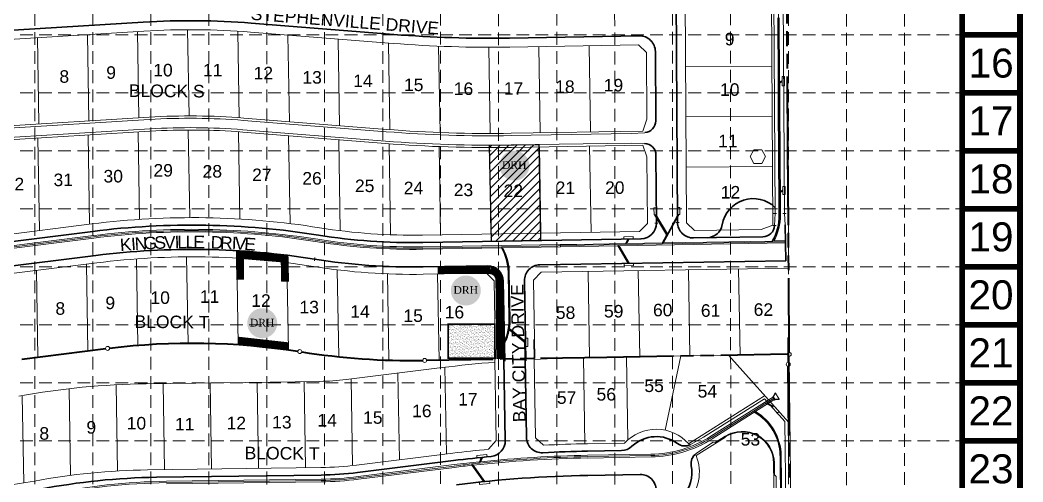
# Model space of a CAD drawing. Header units: inches. Extents: x 4200 to 7167, y -457 to 4285.
# Drawn here: x 5886 to 7167, y 2527 to 3116 of the extents above; entities that cross this region are included whole.
import ezdxf
from ezdxf.enums import TextEntityAlignment as Align

# ---------------------------------------------------------------- set-up
doc = ezdxf.new("R2010")
doc.units = ezdxf.units.IN
doc.header["$MEASUREMENT"] = 0
for name, pattern in [('DASHED', [0.75, 0.5, -0.25]), ('DGN Style 7', [156.963064, 70.633379, -31.392613, 23.54446, -31.392613]), ('HIDDEN', [0.375, 0.25, -0.125])]:
    doc.linetypes.add(name, pattern=pattern)
for name, color, linetype, lineweight in [('0156al4 - Level 58', 7, 'Continuous', 0), ('0208al - Level 11', 7, 'Continuous', 0), ('0208al - Level 14', 7, 'Continuous', 0), ('0208al - Level 21', 7, 'Continuous', 0), ('0208al - Level 3', 7, 'Continuous', 0), ('0208al - Level 35', 7, 'Continuous', 0), ('0339al - Level 11', 7, 'Continuous', 0), ('0339al - Level 14', 7, 'Continuous', 0), ('0339al - Level 21', 7, 'Continuous', 0), ('0339al - Level 22', 7, 'Continuous', 0), ('0339al - Level 3', 7, 'Continuous', 0), ('Level 47', 7, 'Continuous', 0), ('STORM', 5, 'Continuous', 0)]:
    doc.layers.add(name, color=color, linetype=linetype, lineweight=lineweight)
for name, color, linetype in [('BASE', 7, 'Continuous'), ('EROSION BLANKETS', 84, 'Continuous'), ('GRID', 254, 'DASHED'), ('SODDED LOT', 2, 'Continuous')]:
    doc.layers.add(name, color=color, linetype=linetype)
doc.styles.add('DRHorton', font='dutcheb.ttf')
doc.styles.get("Standard").update_dxf_attribs({"font": 'ARIAL.TTF'})

# ---------------------------------------------------------------- blocks, each defined once
blk = doc.blocks.new('HDWAL_1')
at = {"layer": '0208al - Level 35', "color": 4, "linetype": 'Continuous', "lineweight": 0}
for p, q in [((-1.3, 5.7), (-1.1, 6.5)), ((-1.3, 5.7), (1.4, -6.1)), ((-1.3, 5.7), (5.8, 3.6)), ((-1.1, 6.5), (5.6, 4.5)), ((6.6, 4.7), (5.6, 4.5)), ((5.6, 4.5), (7.1, -1.9)), ((6.6, 4.7), (8.1, -1.7)), ((1.4, -6.1), (6.9, -1)), ((1.4, -6.1), (2, -6.7)), ((2, -6.7), (7.1, -1.9)), ((8.1, -1.7), (7.1, -1.9))]:
    blk.add_line(p, q, dxfattribs=at)
blk = doc.blocks.new('DRHorton')
h = blk.add_hatch(color=1)
h.paths.add_polyline_path([(78.7, 25.8, 1), (40.4, 25.8, 1)])
h.paths.add_polyline_path([(42.3, 17.9), (76.5, 17.9), (76.5, 34.9), (42.3, 34.9)], flags=24)
at = {"layer": 'BASE', "color": 176, "style": 'DRHorton'}
blk.add_text('DRH', height=9.81, dxfattribs=at).set_placement((59.4, 21.6), align=Align.CENTER)

msp = doc.modelspace()

# ---------------------------------------------------------------- hatches: boundary and pattern name
at = {"layer": 'BASE'}
h = msp.add_hatch(dxfattribs=at)
h.set_pattern_fill('AR-SAND', color=30, scale=1.736993, style=0)
h.set_pattern_definition([(37.5, (7902.7165, 2554.8264), (-0.109419, 3.3468795), [0, -2.6402294, 0, -2.952888, 0, -2.8226137]), (7.5, (7902.7165, 2554.8264), (3.07409, 4.902048), [0, -1.4243343, 0, -2.3796805, 0, -0.9119214]), (327.5, (7900.58, 2554.8264), (5.409243, 0.00983), [0, -0.8684965, 0, -3.1265875, 0, -4.0819337]), (317.5, (7900.58, 2554.8264), (5.221621, 1.524516), [0, -0.4342483, 0, -2.049652, 0, -2.3449406])])
h.paths.add_polyline_path([(6492.3, 2685.1), (6492.3, 2728.5), (6432.9, 2728.5), (6432.9, 2685.1)])
at = {"layer": 'SODDED LOT'}
h = msp.add_hatch(dxfattribs=at)
h.set_pattern_fill('ANSI31', color=256, scale=60, style=0)
h.paths.add_polyline_path([(6551.4, 2835.2), (6549, 2957), (6485.1, 2956.2), (6487.6, 2834.4)])

# ---------------------------------------------------------------- linework, layer by layer
at = {"layer": '0208al - Level 14', "color": 7, "linetype": 'Continuous', "lineweight": 30}
for p, q in [((6505.8, 2579.8), (6503.6, 2708.7)), ((6532.7, 2584.1), (6530.6, 2708.9)), ((6654.1, 2567.1), (6610.8, 2566.4)), ((6317.2, 2539.2), (6439.9, 2554.4)), ((6060.7, 2533), (6270.6, 2535.9)), ((6678.1, 2536.5), (6611.4, 2535.4))]:
    msp.add_line(p, q, dxfattribs=at)
at = {"layer": '0208al - Level 14', "color": 7, "linetype": 'Continuous', "lineweight": 13}
for p, q in [((6758.7, 2584.3), (6836.6, 2633.3)), ((6862.8, 2604), (6836.6, 2633.3)), ((6862.8, 2604), (6878.2, 1238.8)), ((6742.1, 2574.9), (6758.7, 2584.3)), ((6749.4, 2563.2), (6765.1, 2574.1)), ((6765.1, 2574.1), (6771.1, 2577.9)), ((6771.1, 2577.9), (6773.9, 2577.3)), ((6773.9, 2577.3), (6786.6, 2585.3)), ((6849.4, 2551.1), (6849.6, 2536.1)), ((6851.6, 2534.1), (6849.6, 2536.1)), ((6851.6, 2534.1), (6858.8, 1894.3))]:
    msp.add_line(p, q, dxfattribs=at)
at = {"layer": '0208al - Level 14', "color": 7, "linetype": 'Continuous', "lineweight": 13, "extrusion": (0, 0, -1)}
msp.add_arc((-6808.4, 2550.6), 41, 57.8052, 179.3558, dxfattribs=at)
at = {"layer": '0208al - Level 14', "color": 7, "linetype": 'Continuous', "lineweight": 30}
for centre, radius, start, end in [((6485.8, 2579.5), 20, 275.3624, 0.9664), ((6698.6, 2539.4), 45.5, 53.4286, 133.1959), ((6734.7, 2588), 15, 233.4286, 299.4088), ((6638, 958.1), 1608.5, 90.9664, 93.0013), ((6638, 958.1), 1608.5, 95.3624, 97.0746), ((6698.6, 2539.4), 45.5, 316.0229, 10.961), ((6264.7, 2962.4), 426.5, 270.7942, 277.0746), ((6638, 958.1), 1577.5, 90.9664, 97.0746)]:
    msp.add_arc(centre, radius, start, end, dxfattribs=at)
at = {"layer": '0208al - Level 14', "color": 7, "linetype": 'Continuous', "lineweight": 30, "extrusion": (0, 0, -1)}
for centre, radius, start, end in [((-6552.7, 2584.4), 20, 266.9987, 359.0336), ((-6653.8, 2587.1), 20, 226.8041, 269.0336), ((-6758, 2550.9), 15, 349.039, 55.0192), ((-6678.5, 2516.5), 20, 89.0336, 179.2058), ((-6072.5, 1683.1), 850, 79.0893, 89.2058)]:
    msp.add_arc(centre, radius, start, end, dxfattribs=at)
at = {"layer": '0208al - Level 21', "color": 7, "linetype": 'Continuous', "lineweight": 40}
for p, q in [((6866.8, 2711.2), (6867, 2679.7)), ((6868, 2586.4), (6867, 2674.7)), ((6868.3, 2559.6), (6868.1, 2577.2)), ((6868.6, 2532.7), (6868.4, 2550.4))]:
    msp.add_line(p, q, dxfattribs=at)
at = {"layer": '0208al - Level 21', "color": 7, "linetype": 'Continuous', "lineweight": 0}
msp.add_circle((6867, 2677.2), 2.5, dxfattribs=at)
at = {"layer": '0208al - Level 3', "color": 7, "linetype": 'Continuous', "lineweight": 0}
for p, q in [((6494.3, 2579.8), (6492.1, 2708.6)), ((6544.2, 2583.4), (6542.1, 2708.9)), ((6790.6, 2688.9), (6608.8, 2685.9)), ((6867.8, 2602.9), (6790.6, 2688.9)), ((6607.4, 2575.8), (6605.5, 2685.8)), ((6662.3, 2580.6), (6660.5, 2686.8)), ((6710, 2593.2), (6730.1, 2687.9)), ((6302.5, 2657.7), (6425.1, 2673)), ((6370.7, 2555.4), (6368.8, 2666)), ((6430.6, 2562.8), (6428.7, 2673.4)), ((6010.9, 2541), (6009, 2651.1)), ((6047.5, 2652.4), (6268.9, 2655.4)), ((6070.8, 2542.7), (6069, 2652.7)), ((6130.8, 2543.5), (6129, 2653.5)), ((6190.8, 2544.3), (6189, 2654.3)), ((6250.8, 2545.2), (6249, 2655.2)), ((6310.8, 2548), (6308.9, 2658.5)), ((5950.9, 2535.4), (5949.1, 2646)), ((5891.1, 2525.8), (5889.2, 2637.1)), ((6739.8, 2575.9), (6836.7, 2636.9)), ((6739.8, 2575.9), (6836.7, 2636.9)), ((6484.5, 2568.8), (6494.3, 2579.8)), ((6544.2, 2583.4), (6554.4, 2574)), ((6658.2, 2576.7), (6610.7, 2575.9)), ((6749.4, 2560.7), (6787.1, 2584.4)), ((6316, 2548.6), (6438.7, 2563.8)), ((6848.4, 2551), (6856, 1877.2)), ((6049, 2542.4), (6270.4, 2545.4))]:
    msp.add_line(p, q, dxfattribs=at)
for centre, radius, start, end in [((6638, 958.1), 1728, 94.8263, 97.0746), ((6638, 958.1), 1728, 90.9664, 93.1661), ((6264.7, 2962.4), 307, 270.7942, 277.0746), ((6698.6, 2539.4), 55, 41.6128, 137.2642), ((6638, 958.1), 1618, 90.9664, 92.9613), ((6638, 958.1), 1618, 95.4443, 97.0746), ((6698.6, 2539.4), 55, 314.4963, 22.7768), ((6264.7, 2962.4), 417, 270.7942, 277.0746), ((5788.3, 3157.5), 640, 264.7723, 280.4714)]:
    msp.add_arc(centre, radius, start, end, dxfattribs=at)
at = {"layer": '0208al - Level 3', "color": 7, "linetype": 'Continuous', "lineweight": 0, "extrusion": (0, 0, -1)}
for centre, radius, start, end in [((-6060.9, 1682.5), 970, 79.5286, 89.2058), ((-6808.4, 2550.6), 40, 57.8052, 179.3558), ((-6060.9, 1682.5), 860, 79.5286, 89.2058)]:
    msp.add_arc(centre, radius, start, end, dxfattribs=at)
at = {"layer": '0339al - Level 14', "color": 7, "linetype": 'Continuous', "lineweight": 13}
for p, q in [((6857.7, 3587.5), (6862.2, 2869.7)), ((6846.1, 3515.5), (6850.2, 2869.6)), ((5746.7, 2970.9), (6051.2, 2989.5)), ((6171.8, 2988.4), (6353.9, 2973.9)), ((5747.4, 2958.9), (6051.9, 2977.5)), ((6170.8, 2976.4), (6352.9, 2962)), ((6666.4, 2971.5), (6513.3, 2969)), ((6683.9, 2972.7), (6666.4, 2971.5)), ((6666.6, 2959.5), (6513.5, 2957)), ((6683.7, 2959), (6666.6, 2959.5)), ((6850.2, 2869.6), (6849.5, 2854.2)), ((6862.2, 2869.7), (6863.1, 2855))]:
    msp.add_line(p, q, dxfattribs=at)
at = {"layer": '0339al - Level 14', "color": 7, "linetype": 'Continuous', "lineweight": 30}
for p, q in [((6721.4, 3558.8), (6725.7, 2858.2)), ((5852.4, 3102.1), (6043.6, 3113.7)), ((6181.6, 3112.5), (6363.7, 3098)), ((6677, 3096.2), (6511.2, 3093.4)), ((6697.4, 3076.4), (6697.9, 2987.8)), ((6698.2, 2944.1), (6698.7, 2857.4)), ((5684, 2809.6), (5979.3, 2846.8)), ((6863.1, 2855), (6863.9, 2809.3)), ((6679.1, 2837.2), (6400.4, 2832.5)), ((6834.8, 2839.9), (6746.1, 2838.4)), ((5687.9, 2778.8), (5983.2, 2816.1)), ((6863.9, 2809.3), (6550, 2804)), ((6483, 2802.9), (6400.9, 2801.5)), ((6505.1, 2681.2), (6503.3, 2783.3)), ((6532.1, 2681.6), (6530.3, 2783.7))]:
    msp.add_line(p, q, dxfattribs=at)
for centre, radius, start, end in [((6103.6, 2129.1), 986.5, 85.4669, 93.4879), ((6677.4, 3076.2), 20, 0.3572, 90.9664), ((6683.2, 2944), 15, 0.3572, 88.1026), ((6822.3, 2848.6), 40, 45.9302, 170.4024), ((6387.6, 3591.9), 759.5, 260.8873, 270.9664), ((6387.6, 3591.9), 790.5, 260.8873, 270.9664), ((6550.3, 2784.1), 20, 90.9664, 180.9664), ((6483.3, 2782.9), 20, 0.9664, 90.9664)]:
    msp.add_arc(centre, radius, start, end, dxfattribs=at)
at = {"layer": '0339al - Level 14', "color": 7, "linetype": 'Continuous', "lineweight": 30, "extrusion": (0, 0, -1)}
for centre, radius, start, end in [((-6485.3, 4631.7), 1538.5, 269.0337, 274.5331), ((-6682.9, 2987.7), 15, 179.6428, 266.191), ((-6106.4, 1839.3), 1015.5, 82.8072, 99.1127), ((-6678.7, 2857.2), 20, 179.6428, 269.0336), ((-6745.7, 2858.4), 20, 269.0336, 359.6428), ((-6763.1, 2858.7), 20, 189.5976, 269.0336), ((-6834.5, 2854.9), 15, 182.5005, 269.0336), ((-6106.4, 1839.3), 984.5, 82.8072, 99.1127)]:
    msp.add_arc(centre, radius, start, end, dxfattribs=at)
at = {"layer": '0339al - Level 14', "color": 7, "linetype": 'Continuous', "lineweight": 13}
for radius in [862, 850]:
    msp.add_arc((6103.6, 2129.1), radius, 85.4669, 93.4879, dxfattribs=at)
at = {"layer": '0339al - Level 14', "color": 7, "linetype": 'Continuous', "lineweight": 13, "extrusion": (0, 0, -1)}
for radius in [1663, 1675]:
    msp.add_arc((-6485.3, 4631.7), radius, 269.0337, 274.5331, dxfattribs=at)
at = {"layer": '0339al - Level 21', "color": 7, "linetype": 'Continuous', "lineweight": 40}
for p, q in [((6865.7, 3112.1), (6865.1, 3206.9)), ((6865.8, 3083.2), (6865.7, 3102.2)), ((6866, 3054.4), (6865.9, 3073.3)), ((6866.7, 2949.7), (6866.1, 3044.5)), ((6867.3, 2854.8), (6866.7, 2949.7)), ((6867.4, 2826), (6867.3, 2844.9)), ((6867.6, 2797.1), (6867.5, 2816.1)), ((6868.3, 2692.4), (6867.7, 2787.2)), ((5888.6, 2683.7), (5995.7, 2697.2)), ((6865.8, 2689.9), (6780.9, 2688.4)), ((6490.3, 2683.5), (6405.4, 2682.1)), ((6516.1, 2684), (6499.1, 2683.7)), ((6541.9, 2684.4), (6524.9, 2684.1)), ((6635.6, 2686), (6550.7, 2684.5)), ((6720.5, 2687.4), (6635.6, 2686)), ((6746.3, 2687.8), (6729.3, 2687.6)), ((6772.1, 2688.3), (6755.1, 2688))]:
    msp.add_line(p, q, dxfattribs=at)
at = {"layer": '0339al - Level 21', "color": 7, "linetype": 'Continuous', "lineweight": 0}
for p, q in [((6868.3, 2687.4), (6868.6, 2646.9)), ((6868.5, 2646.8), (6871.1, 2418.9))]:
    msp.add_line(p, q, dxfattribs=at)
for centre in [(5998.1, 2697.5), (6243.4, 2693.4), (6868.3, 2689.9), (6868.3, 2689.9), (6402.9, 2682.1)]:
    msp.add_circle(centre, 2.5, dxfattribs=at)
at = {"layer": '0339al - Level 21', "color": 7, "linetype": 'Continuous', "lineweight": 40, "extrusion": (0, 0, -1)}
msp.add_arc((-6106.4, 1839.3), 865, 82.9728, 98.9471, dxfattribs=at)
at = {"layer": '0339al - Level 21', "color": 7, "linetype": 'Continuous', "lineweight": 40}
msp.add_arc((6387.6, 3591.9), 910, 261.0447, 270.8089, dxfattribs=at)
at = {"layer": '0339al - Level 3', "color": 7, "linetype": 'Continuous', "lineweight": 0}
for p, q in [((6732.9, 3556.7), (6737.2, 2857.7)), ((6843, 3532.4), (6847.3, 2854.6)), ((5751.3, 3084.4), (6044.3, 3102.2)), ((6038.1, 2991.7), (6036.3, 3101.8)), ((6102.1, 2994.1), (6100.2, 3104)), ((6166.2, 2991.8), (6164.3, 3102.2)), ((6180.7, 3101), (6362.8, 3086.6)), ((5910.2, 2983.9), (5908.4, 3094)), ((5974.2, 2987.8), (5972.3, 3097.9)), ((6230.2, 2986.7), (6228.4, 3097.2)), ((6294.3, 2981.6), (6292.5, 3092.1)), ((6358.4, 2976.6), (6356.6, 3087.1)), ((6422.5, 2972.9), (6420.6, 3083.1)), ((6486.5, 2971.7), (6484.7, 3081.7)), ((6675.8, 3084.7), (6511.4, 3081.9)), ((6550.5, 2972.6), (6548.7, 3082.6)), ((6614.5, 2973.7), (6612.7, 3083.6)), ((6675.8, 3084.7), (6685.9, 3074.9)), ((6685.9, 3074.9), (6686.4, 2989.9)), ((6736, 3056.8), (6846, 3057.4)), ((5746.5, 2973.9), (6051, 2992.5)), ((6172, 2991.3), (6354.1, 2976.9)), ((6681.5, 2974.8), (6686.4, 2989.9)), ((6736.4, 2992.8), (6846.4, 2993.4)), ((5747.6, 2955.9), (6052.1, 2974.5)), ((6039, 2862.1), (6037.1, 2973.6)), ((6102.9, 2864.3), (6101, 2976)), ((6167, 2862.5), (6165.1, 2973.8)), ((6170.6, 2973.4), (6352.7, 2959)), ((6681.5, 2974.8), (6513.3, 2972)), ((5911.2, 2847.8), (5909.2, 2965.8)), ((5975.1, 2855.9), (5973.1, 2969.7)), ((6231.1, 2856.7), (6229.2, 2968.8)), ((6295.2, 2847.6), (6293.3, 2963.7)), ((6359.3, 2842.5), (6357.4, 2958.6)), ((6423.3, 2842.4), (6421.4, 2954.9)), ((6487.3, 2843.5), (6485.5, 2953.7)), ((6681.6, 2956.8), (6513.6, 2954)), ((6551.3, 2844.6), (6549.5, 2954.6)), ((6615.3, 2845.7), (6613.5, 2955.6)), ((6681.6, 2956.8), (6686.7, 2941.9)), ((6686.7, 2941.9), (6687.2, 2856.9)), ((6736.8, 2928.8), (6846.8, 2929.4)), ((5682.8, 2819), (5978.1, 2856.3)), ((6677.3, 2846.7), (6687.2, 2856.9)), ((6737.2, 2857.7), (6747.3, 2847.9)), ((6677.3, 2846.7), (6400.2, 2842)), ((6832.3, 2849.3), (6747.3, 2847.9)), ((6847.3, 2854.6), (6832.3, 2849.3)), ((5689.1, 2769.4), (5984.4, 2806.7)), ((5973, 2694.3), (5971.1, 2805)), ((6036.9, 2701.5), (6035, 2811.7)), ((6100.8, 2704.3), (6099, 2814.3)), ((6164.9, 2702.3), (6163, 2812.7)), ((6229, 2695.6), (6227.1, 2806.8)), ((5909.1, 2686.3), (5907.3, 2796.9)), ((6293.2, 2686.8), (6291.3, 2797.7)), ((6357.3, 2682.4), (6355.4, 2792.6)), ((6481.7, 2793.4), (6401.1, 2792)), ((6421.3, 2682.4), (6419.4, 2792.3)), ((6481.7, 2793.4), (6491.8, 2783.6)), ((6541.8, 2784.4), (6551.6, 2794.6)), ((6867.6, 2799.9), (6551.6, 2794.6)), ((6613.5, 2685.6), (6611.6, 2795.6)), ((6677.5, 2686.7), (6675.6, 2796.7)), ((6741.5, 2687.8), (6739.6, 2797.7)), ((6805.5, 2688.8), (6803.6, 2798.8)), ((6493.5, 2683.6), (6491.8, 2783.6)), ((6543.5, 2684.4), (6541.8, 2784.4))]:
    msp.add_line(p, q, dxfattribs=at)
for centre, radius, start, end in [((6103.6, 2129.1), 975, 85.4669, 93.4879), ((6103.6, 2129.1), 865, 85.4669, 93.4879), ((6103.6, 2129.1), 847, 85.4669, 93.4879), ((6387.6, 3591.9), 750, 260.8873, 270.9664), ((6387.6, 3591.9), 800, 260.8873, 270.9664)]:
    msp.add_arc(centre, radius, start, end, dxfattribs=at)
at = {"layer": '0339al - Level 3', "color": 7, "linetype": 'Continuous', "lineweight": 0, "extrusion": (0, 0, -1)}
for centre, radius, start, end in [((-6485.3, 4631.7), 1550, 269.0337, 274.5331), ((-6485.3, 4631.7), 1660, 269.0337, 274.5331), ((-6485.3, 4631.7), 1678, 269.0337, 274.5331), ((-6106.4, 1839.3), 1025, 82.8072, 99.1127), ((-6106.4, 1839.3), 975, 82.8072, 99.1127)]:
    msp.add_arc(centre, radius, start, end, dxfattribs=at)
at = {"layer": 'BASE', "const_width": 7.4}
for points in [[(7163, -453.7), (7163, 4281.3), (4203.6, 4281.3), (4203.6, -453.7)], [(7089, -379.7), (7089, 4207.3), (4277.6, 4207.3), (4277.6, -379.7)]]:
    msp.add_lwpolyline(points, close=True, dxfattribs=at)
for points in [[(7163, 3097.5), (7089, 3097.5)], [(7163, 3023.5), (7089, 3023.5)], [(7163, 2949.6), (7089, 2949.6)], [(7163, 2875.6), (7089, 2875.6)], [(7163, 2801.6), (7089, 2801.6)], [(7163, 2727.6), (7089, 2727.6)], [(7163, 2653.6), (7089, 2653.6)], [(7163, 2579.6), (7089, 2579.6)]]:
    msp.add_lwpolyline(points, dxfattribs=at)
at = {"layer": 'BASE', "color": 30, "linetype": 'Continuous', "const_width": 2.17}
msp.add_lwpolyline([(6432.9, 2685.1), (6492.3, 2685.1), (6492.3, 2728.5), (6432.9, 2728.5)], close=True, dxfattribs=at)
at = {"layer": 'EROSION BLANKETS', "const_width": 10}
for points in [[(6224.7, 2782.7), (6224.1, 2812), (6167, 2816.8), (6167.4, 2785)], [(6228.9, 2700.2), (6164.4, 2707.4)]]:
    msp.add_lwpolyline(points, dxfattribs=at)
msp.add_lwpolyline([(6499.3, 2683.9), (6498.2, 2784.8, 0.381492), (6486.8, 2797.2), (6419.4, 2797.2)], format="xyb", dxfattribs=at)
at = {"layer": 'GRID', "color": 252, "linetype": 'HIDDEN', "lineweight": 0, "ltscale": 65}
for p, q in [((5905.2, -84), (5905.2, 4207.3)), ((5979.2, -84), (5979.2, 4207.3)), ((6053.2, -84), (6053.2, 4207.3)), ((6127.2, -84.1), (6127.2, 4207.3)), ((6201.2, -84.1), (6201.2, 4207.3)), ((6275.2, -84.1), (6275.2, 4207.3)), ((6349.5, -83.9), (6349.2, 4207.3)), ((6423.4, -83.5), (6423.1, 4207.3)), ((6497.3, -84.4), (6497.1, 4207.3)), ((6572, -83.8), (6571.4, 4208.9)), ((6645.6, -84.5), (6645.4, 4208.9)), ((6719.6, -83.6), (6719.4, 4208.9)), ((6793.8, -83.4), (6793.4, 4208.9)), ((6867.6, -84), (6867.4, 4208.9)), ((6941.7, -85), (6941.4, 4208.9)), ((7015.8, -84.8), (7015.3, 4208.9)), ((4277.6, 3097.5), (7089, 3097.5)), ((4277.6, 3023.5), (7089, 3023.5)), ((4277.6, 2949.6), (7089, 2949.6)), ((4277.6, 2875.6), (7089, 2875.6)), ((4277.6, 2801.6), (7089, 2801.6)), ((4277.6, 2727.6), (7089, 2727.6)), ((4277.6, 2653.6), (7089, 2653.6)), ((4277.6, 2579.6), (7089, 2579.6))]:
    msp.add_line(p, q, dxfattribs=at)
at = {"layer": 'Level 47', "color": 2, "linetype": 'Continuous', "lineweight": 13, "flags": 128}
msp.add_lwpolyline([(6823.3, 2933.5), (6833.2, 2933.5), (6838.2, 2942.2), (6833.2, 2950.8), (6823.3, 2950.8), (6818.3, 2942.2)], close=True, dxfattribs=at)
at = {"layer": 'SODDED LOT'}
msp.add_lwpolyline([(6551.4, 2835.2), (6549, 2957), (6485.1, 2956.2), (6487.6, 2834.4)], close=True, dxfattribs=at)
at = {"layer": 'STORM', "color": 170, "linetype": 'Continuous', "lineweight": 0}
for p, q in [((6854.2, 3039), (6853.7, 3119.2)), ((6856, 3039), (6855.5, 3119.2)), ((6856.1, 3039), (6854.1, 3039)), ((6854.3, 3005.3), (6854.1, 3039)), ((6856.1, 3037.5), (6859.1, 3039.2)), ((6856.3, 3005.4), (6856.1, 3039)), ((6856.1, 3035.8), (6859.1, 3037.5)), ((6855.1, 2882.3), (6854.3, 3005.3)), ((6857.1, 2882.3), (6856.3, 3005.4)), ((6857, 2898), (6860, 2899.7)), ((6857, 2896.3), (6860, 2898)), ((6855.2, 2867.4), (6855.1, 2882.3)), ((6857.2, 2867.4), (6857.1, 2882.3)), ((6711.8, 2842.2), (6696.3, 2868)), ((6712.7, 2842.2), (6697.2, 2868)), ((6712.7, 2843.7), (6698, 2868.1)), ((6706.3, 2830.7), (6727.2, 2868.2)), ((6708, 2832.1), (6728, 2868.2)), ((6712.7, 2843.7), (6726.3, 2868.2)), ((6848.2, 2869.6), (6852.2, 2869.6)), ((6860.2, 2869.7), (6864.2, 2869.7)), ((6696.7, 2857.3), (6700.7, 2857.4)), ((6723.7, 2858.2), (6727.7, 2858.2)), ((6851.5, 2854.1), (6847.5, 2854.3)), ((5773.8, 2813.8), (5980.2, 2839.9)), ((5774, 2812.2), (5980.4, 2838.3)), ((5775.4, 2815.7), (5980, 2841.5)), ((6500.9, 2828.8), (6576, 2830.1)), ((6576, 2830.1), (6576.1, 2826.9)), ((6576.1, 2829.9), (6597.2, 2830.2)), ((6597.2, 2830.2), (6659.1, 2831.3)), ((6607, 2829), (6706.3, 2830.7)), ((6649.3, 2829.7), (6663.6, 2806)), ((6651, 2828.4), (6863.5, 2832)), ((6659.1, 2831.3), (6662.2, 2836.9)), ((6659.2, 2829.9), (6663.1, 2837)), ((6660.8, 2831.3), (6663.9, 2837)), ((6660.8, 2831.3), (6706.2, 2832.1)), ((6706.2, 2832.1), (6711.8, 2842.2)), ((6706.3, 2830.7), (6863.5, 2833.3)), ((6708, 2832.1), (6846.6, 2834.4)), ((6848.6, 2834.5), (6863.4, 2834.7)), ((6400.5, 2827.2), (6500.9, 2828.8)), ((6400.5, 2825.5), (6500.9, 2827.2)), ((6400.5, 2823.9), (6501, 2825.6)), ((6500.9, 2827.2), (6597.2, 2828.8)), ((6502.7, 2825.6), (6576.1, 2826.9)), ((6576.1, 2827.1), (6649.3, 2828.4)), ((6597.2, 2828.8), (6607, 2829)), ((6649.3, 2828.4), (6662.7, 2805.9)), ((6651, 2828.4), (6664.5, 2806)), ((6262.1, 2809.4), (6262.7, 2813.4)), ((6509.3, 2794.9), (6509.3, 2794.9)), ((6509.4, 2794.9), (6510.4, 2734.4)), ((6510.9, 2794.9), (6511.9, 2734.5)), ((6511, 2794.9), (6511, 2794.9)), ((6510.3, 2734.4), (6510.3, 2734.4)), ((6512, 2734.5), (6512, 2734.5)), ((6531.7, 2705.2), (6510.3, 2722.7)), ((6531.7, 2704.2), (6510.8, 2721.3)), ((6531.6, 2706.2), (6511.1, 2723)), ((6768.3, 2585.3), (6848.1, 2635.5)), ((6770.1, 2582.3), (6850, 2632.6)), ((6839.1, 2627.8), (6847.5, 2623.4)), ((6840.1, 2626.4), (6846.9, 2622.9)), ((6841.6, 2627.3), (6848.1, 2623.9)), ((6610.9, 2561.1), (6691.8, 2562.5)), ((6610.9, 2561.1), (6610.9, 2561.1)), ((6670.4, 2562.2), (6670.4, 2562.2)), ((6670.4, 2562.2), (6670.4, 2562.2)), ((6860.9, 2175.4), (6856.6, 2560.7)), ((6862.4, 2176.1), (6858.1, 2560.7)), ((6317.8, 2533.9), (6440.5, 2549.2)), ((6440.5, 2549.2), (6440.5, 2549.2)), ((6478.8, 2527.6), (6462.6, 2550)), ((6477.9, 2527.5), (6462.9, 2548.3)), ((6479.6, 2527.7), (6464.6, 2548.5)), ((6475.2, 2558.4), (6472.7, 2552.8)), ((6476.1, 2558.4), (6472.8, 2551.1)), ((6477, 2558.5), (6474.5, 2553)), ((6611, 2557.6), (6691.9, 2559)), ((6611, 2557.6), (6611, 2557.6)), ((6670.5, 2560.4), (6670.5, 2560.4)), ((6670.5, 2558.7), (6670.5, 2558.7)), ((6670.5, 2558.7), (6670.5, 2558.7)), ((6318.3, 2530.5), (6440.9, 2545.7)), ((6440.9, 2545.7), (6440.9, 2545.7)), ((6073.3, 2528), (6270.6, 2530.7)), ((6073.4, 2524.5), (6270.7, 2527.2)), ((6270.6, 2530.7), (6270.6, 2530.7)), ((6270.7, 2527.2), (6270.7, 2527.2)), ((6317.8, 2533.9), (6317.8, 2533.9)), ((6318.3, 2530.5), (6318.3, 2530.5))]:
    msp.add_line(p, q, dxfattribs=at)
at = {"layer": 'STORM', "color": 170, "linetype": 'DGN Style 7', "lineweight": 0}
for p, q in [((6855.1, 3036), (6859.1, 3038.4)), ((6856, 2896.5), (6860, 2898.9))]:
    msp.add_line(p, q, dxfattribs=at)
at = {"layer": 'STORM', "color": 170, "linetype": 'Continuous', "lineweight": 0, "flags": 128}
for points in [[(6846.6, 2833.1, 0.139672), (6856.2, 2867.4), (6856.2, 2867.4), (6856, 2896.5), (6855.1, 3036), (6854.5, 3139.2), (6854, 3222.9), (6853.3, 3326.3), (6857.3, 3330.3)], [(6500.9, 2827.2, -0.131652), (6510.1, 2794.9), (6510.1, 2794.9), (6511.2, 2734.4), (6511.2, 2734.4, -0.04525), (6510.3, 2722.7, -0.071996), (6504.7, 2705)], [(5487.3, 2489.7, -0.06445), (5728, 2498.7), (5728, 2498.7, 0.040684), (5835.5, 2497.7), (5835.5, 2497.7, 0.019487), (5886.7, 2503.3, 0.003961), (5897.1, 2505, 0.009709), (5922.3, 2509.7, -0.047575), (6073.3, 2526.2), (6270.7, 2529), (6270.7, 2529, 0.027411), (6318.1, 2532.2), (6318.1, 2532.2), (6440.7, 2547.4), (6440.7, 2547.4, -0.003439), (6462.6, 2550, -0.001596), (6472.8, 2551.1, -0.021621), (6611, 2559.4), (6611, 2559.4), (6691.8, 2560.8, 0.137109), (6769.2, 2583.8), (6822.6, 2617.4), (6837.3, 2626.6), (6849, 2634.1)], [(6822.6, 2617.4, -0.275214), (6857.3, 2560.7), (6857.3, 2560.7), (6858.6, 2445.4), (6859.1, 2403.8), (6859.8, 2335.5), (6861.6, 2175.7), (6865.7, 2171.8)]]:
    msp.add_lwpolyline(points, format="xyb", dxfattribs=at)
for points in [[(6859.2, 3032.6), (6859.1, 3044.2), (6862.1, 3044.2), (6862.2, 3032.6)], [(6860, 2893.9), (6860, 2903.9), (6863, 2903.9), (6863, 2893.9)], [(6698.7, 2868.1), (6698.6, 2877.1), (6695.6, 2877), (6695.7, 2868)], [(6728.7, 2868.2), (6728.6, 2877.2), (6725.6, 2877.2), (6725.7, 2868.2)], [(6669, 2840.1), (6657, 2839.9), (6657.1, 2836.9), (6669.1, 2837.1)], [(6669.6, 2806.1), (6657.6, 2805.9), (6657.7, 2802.9), (6669.7, 2803.1)], [(6501.7, 2699.4), (6504.7, 2699.5), (6504.6, 2710.5), (6501.6, 2710.4)], [(6531.7, 2699.7), (6534.7, 2699.7), (6534.6, 2710.7), (6531.6, 2710.7)], [(6846.4, 2622.4), (6853, 2614.9), (6855.3, 2616.9), (6848.6, 2624.4)], [(6469.3, 2560.8), (6469.6, 2557.8), (6482.6, 2559.1), (6482.3, 2562.1)], [(6472.7, 2527), (6473, 2524), (6486, 2525.3), (6485.7, 2528.3)]]:
    msp.add_lwpolyline(points, close=True, dxfattribs=at)
at = {"layer": 'STORM', "color": 170, "linetype": 'Continuous', "lineweight": 0}
for centre, radius, start, end in [((6791.2, 2867), 64, 329.438, 0.3572), ((6791.2, 2867), 66, 330.4972, 0.3572), ((6387.6, 3591.9), 768.1, 260.8873, 270.9664), ((6387.6, 3591.9), 766.5, 260.8873, 270.9664), ((6387.6, 3591.9), 764.9, 260.8873, 270.9664), ((6792.3, 2559.9), 64.2, 0.6441, 60.7888), ((6792.3, 2559.9), 65.8, 0.6441, 60.0786), ((6689.3, 2710.7), 148.2, 270.9664, 302.1948), ((6689.3, 2710.7), 151.8, 270.9664, 302.1948), ((6264.7, 2962.4), 431.8, 270.7942, 277.0746), ((6264.7, 2962.4), 435.2, 270.7942, 277.0746)]:
    msp.add_arc(centre, radius, start, end, dxfattribs=at)
at = {"layer": 'STORM', "color": 170, "linetype": 'Continuous', "lineweight": 0, "extrusion": (0, 0, -1)}
for centre, radius, start, end in [((-6106.4, 1839.3), 1010.1, 82.8072, 99.1127), ((-6106.4, 1839.3), 1008.5, 82.8072, 99.1127), ((-6106.4, 1839.3), 1006.9, 82.8072, 99.1127), ((-6445.1, 2793.8), 64.2, 150.3127, 179.0336), ((-6445.1, 2793.8), 65.8, 151.0265, 179.0336), ((-6446.2, 2733.3), 64.2, 179.0336, 189.3971), ((-6446.2, 2733.3), 65.8, 179.0336, 189.0191), ((-6446.2, 2733.3), 65.8, 190.5228, 207.3363), ((-6446.2, 2733.3), 64.2, 189.3971, 204.2798), ((-6638, 958.1), 1603.2, 84.1466, 89.0336), ((-6638, 958.1), 1603.2, 82.9254, 84.0846), ((-6638, 958.1), 1599.8, 82.9254, 83.7182), ((-6638, 958.1), 1599.8, 83.78, 89.0336), ((-6084.4, 1726.3), 801.7, 78.3106, 89.2058)]:
    msp.add_arc(centre, radius, start, end, dxfattribs=at)

# ---------------------------------------------------------------- block references
at = {"layer": '0339al - Level 22'}
for p in [(6457.9, 2904.8), (6395.9, 2745.5), (6136, 2703.8)]:
    msp.add_blockref('DRHorton', p, dxfattribs=at)
at = {"layer": 'STORM', "color": 170, "linetype": 'Continuous', "lineweight": 0, "xscale": 0.7423089972052475, "yscale": 0.7423089972057824, "zscale": 0.7423089972056544, "rotation": 199.0553837887065}
msp.add_blockref('HDWAL_1', (6853.2, 2636.5), dxfattribs=at)

# ---------------------------------------------------------------- texts
at = {"layer": '0156al4 - Level 58', "color": 7, "linetype": 'Continuous', "lineweight": 0}
for s, p in [('BLOCK S', (6073.6, 3026)), ('BLOCK T', (6080.3, 2731.3)), ('BLOCK T', (6220.9, 2563.7))]:
    msp.add_text(s, height=16, rotation=359.5481, dxfattribs=at).set_placement(p, align=Align.MIDDLE_CENTER)
at = {"layer": '0208al - Level 11', "color": 7, "linetype": 'Continuous', "lineweight": 13}
for s, p in [('55', (6695.8, 2641.8)), ('54', (6763.8, 2634.7)), ('17', (6458.1, 2624.6)), ('57', (6584.1, 2626.7)), ('56', (6634.7, 2630.9)), ('16', (6399.3, 2609.7)), ('14', (6278.4, 2597.8)), ('15', (6336.7, 2601.3)), ('9', (5977.3, 2588.7)), ('10', (6034.9, 2594)), ('11', (6096.5, 2592.8)), ('12', (6162.4, 2594.3)), ('13', (6220.6, 2595.3)), ('8', (5917.2, 2581)), ('53', (6818.8, 2573.5))]:
    msp.add_text(s, height=16, dxfattribs=at).set_placement(p, align=Align.CENTER)
at = {"layer": '0339al - Level 11', "color": 7, "linetype": 'Continuous', "lineweight": 13}
for s, p in [('9', (6792.2, 3084.1)), ('10', (6068.8, 3044.5)), ('11', (6132.2, 3044.5)), ('8', (5942.8, 3036.4)), ('9', (6002.6, 3041.4)), ('12', (6196.9, 3040.7)), ('13', (6259.2, 3035.3)), ('14', (6324.1, 3030.8)), ('15', (6388.9, 3025.8)), ('16', (6452.5, 3020.8)), ('17', (6516.4, 3021.1)), ('18', (6581.9, 3023.4)), ('19', (6643.9, 3025.3)), ('10', (6792.4, 3019.7)), ('11', (6790, 2954.1)), ('29', (6069.1, 2916.7)), ('31', (5941.5, 2904.5)), ('30', (6005.3, 2909.2)), ('28', (6131.8, 2915.4)), ('27', (6195, 2910.9)), ('26', (6259.1, 2906.5)), ('32', (5879.2, 2899.1)), ('25', (6326.3, 2896.9)), ('24', (6388.6, 2894.2)), ('23', (6452.4, 2891.7)), ('22', (6516, 2890.5)), ('21', (6582.5, 2894.4)), ('20', (6645.6, 2894.6)), ('12', (6793.3, 2888.7)), ('10', (6065.2, 2754.2)), ('11', (6128.3, 2755.6)), ('12', (6193.9, 2750.5)), ('8', (5937.7, 2740.4)), ('9', (6001.5, 2747.5)), ('13', (6255.5, 2742.2)), ('59', (6644.2, 2736.9)), ('60', (6706.8, 2738.4)), ('61', (6767.9, 2737.8)), ('62', (6835.3, 2739)), ('14', (6320.3, 2736.5)), ('15', (6388.2, 2731.2)), ('16', (6440.9, 2735.7)), ('58', (6582.8, 2735.1))]:
    msp.add_text(s, height=16, dxfattribs=at).set_placement(p, align=Align.CENTER)
at = {"layer": 'BASE'}
for s, p in [('16', (7126.1, 3061.5)), ('17', (7125.9, 2987.7)), ('18', (7125.9, 2913.7)), ('19', (7125.9, 2839.8)), ('20', (7125.9, 2765.8)), ('21', (7125.9, 2691.8)), ('22', (7125.9, 2617.8)), ('23', (7125.9, 2543.8))]:
    msp.add_text(s, height=36.99, dxfattribs=at).set_placement(p, align=Align.MIDDLE_CENTER)
at = {"layer": 'Level 47', "color": 7, "linetype": 'Continuous', "lineweight": 30}
for s, rotation, p in [('STEPHENVILLE DRIVE', 355.4669, (6301.8, 3123.3)), ('K', 4.5626, (6020.6, 2838)), ('I', 4.5626, (6030.5, 2838.8)), ('N', 2.8091, (6040.3, 2839.4)), ('G', 2.8091, (6052.2, 2840)), ('S', 2.8091, (6064.8, 2840.6)), ('V', 1.0556, (6077.3, 2840.9)), ('I', 1.0556, (6086.6, 2841.1)), ('L', 1.0556, (6093.2, 2841.2)), ('L', 359.3021, (6104, 2841.3)), ('E', 359.3021, (6115.1, 2841.2)), ('D', 357.5487, (6138.1, 2840.7)), ('R', 357.5487, (6150.1, 2840.2)), ('I', 357.5487, (6160.1, 2839.8)), ('V', 355.7952, (6168.4, 2839.4)), ('E', 355.7952, (6180.7, 2838.5)), ('BAY CITY DRIVE', 90.9664, (6514.4, 2691.3))]:
    msp.add_text(s, height=16, rotation=rotation, dxfattribs=at).set_placement(p, align=Align.TOP_CENTER)

doc.saveas('drawing.dxf')
